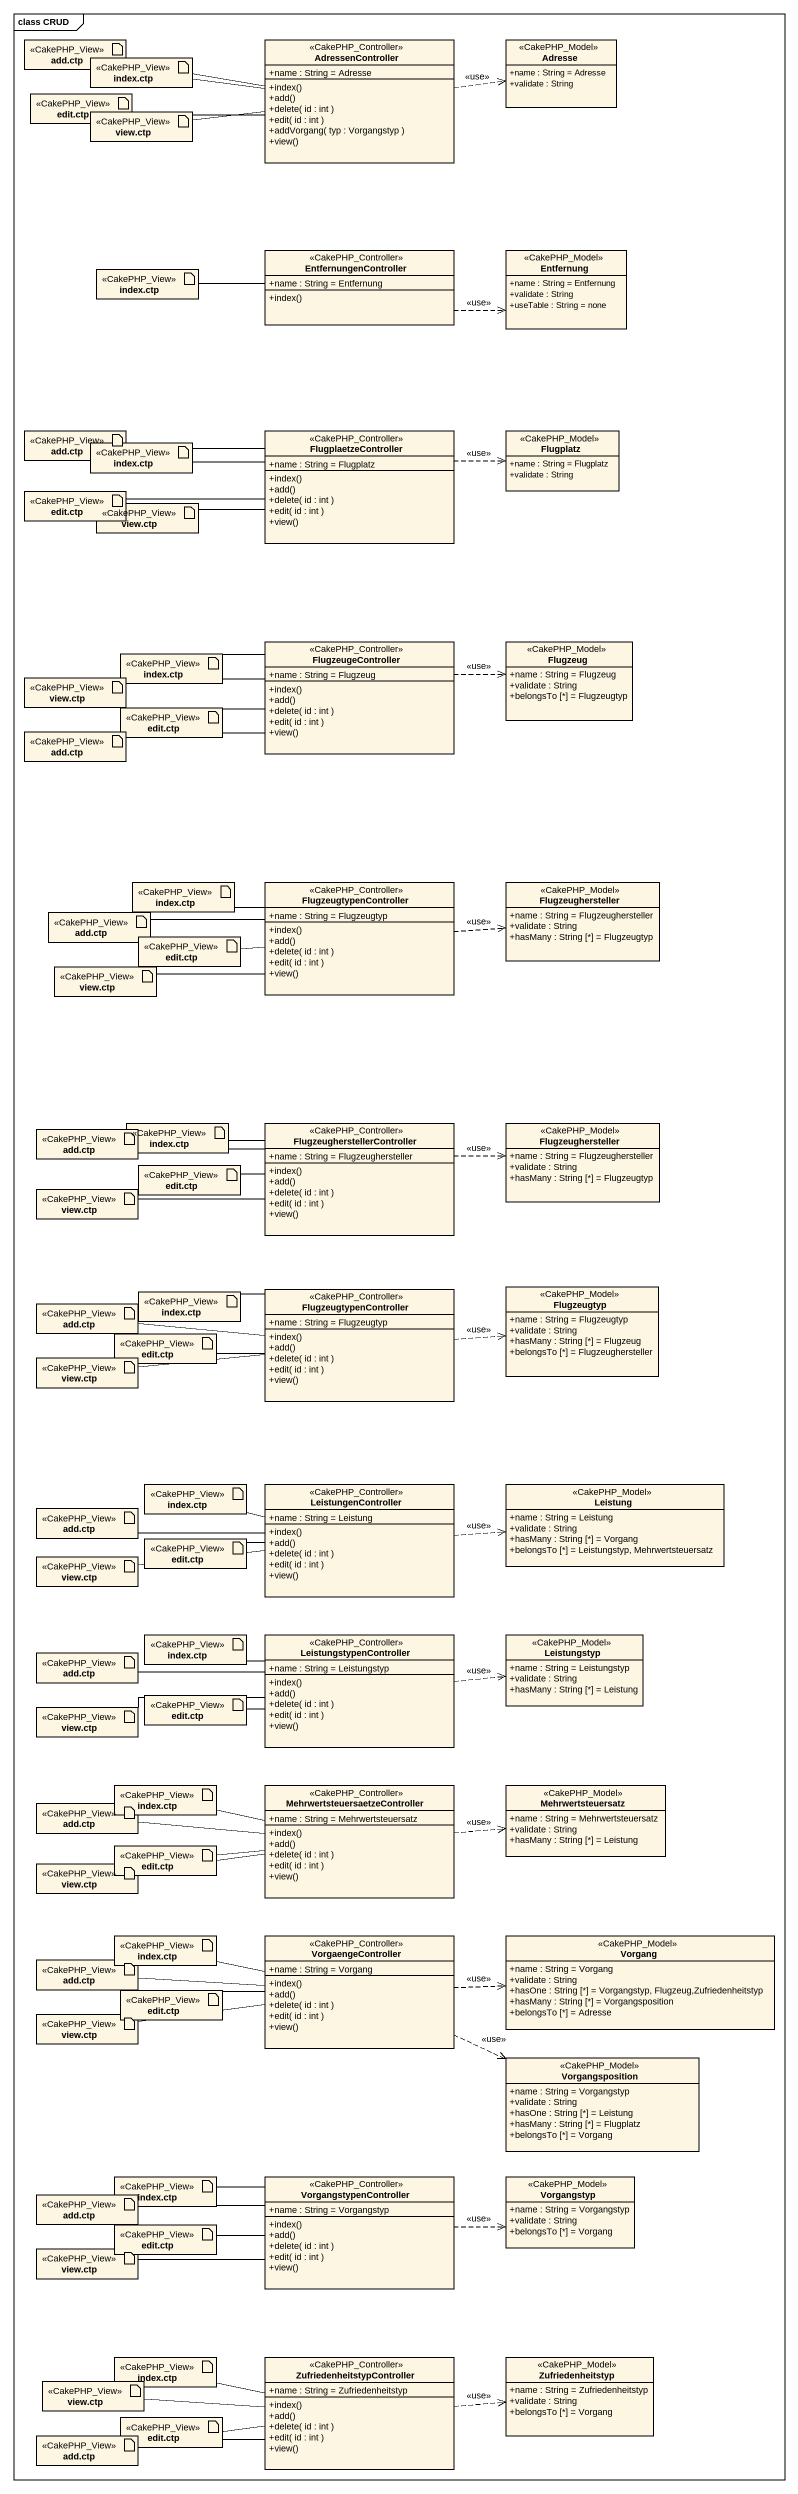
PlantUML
@startuml
mainframe class CRUD
allowmixing
hide circle
hide empty members
skinparam classAttributeIconSize 0
artifact "add.ctp" as add_ctp <<CakePHP_View>>
artifact "index.ctp" as index_ctp <<CakePHP_View>>
class AdressenController <<CakePHP_Controller>> {
  +name : String = Adresse
  +index()
  +add()
  +delete( id : int )
  +edit( id : int )
  +addVorgang( typ : Vorgangstyp )
  +view()
}
class Adresse <<CakePHP_Model>> {
  +name : String = Adresse
  +validate : String
}
artifact "edit.ctp" as edit_ctp <<CakePHP_View>>
artifact "view.ctp" as view_ctp <<CakePHP_View>>
artifact "index.ctp" as index_ctp_2 <<CakePHP_View>>
class EntfernungenController <<CakePHP_Controller>> {
  +name : String = Entfernung
  +index()
}
class Entfernung <<CakePHP_Model>> {
  +name : String = Entfernung
  +validate : String
  +useTable : String = none
}
artifact "add.ctp" as add_ctp_2 <<CakePHP_View>>
artifact "index.ctp" as index_ctp_3 <<CakePHP_View>>
class FlugplaetzeController <<CakePHP_Controller>> {
  +name : String = Flugplatz
  +index()
  +add()
  +delete( id : int )
  +edit( id : int )
  +view()
}
class Flugplatz <<CakePHP_Model>> {
  +name : String = Flugplatz
  +validate : String
}
artifact "edit.ctp" as edit_ctp_2 <<CakePHP_View>>
artifact "view.ctp" as view_ctp_2 <<CakePHP_View>>
artifact "index.ctp" as index_ctp_4 <<CakePHP_View>>
class FlugzeugeController <<CakePHP_Controller>> {
  +name : String = Flugzeug
  +index()
  +add()
  +delete( id : int )
  +edit( id : int )
  +view()
}
class Flugzeug <<CakePHP_Model>> {
  +name : String = Flugzeug
  +validate : String
  +belongsTo [*] = Flugzeugtyp
}
artifact "view.ctp" as view_ctp_3 <<CakePHP_View>>
artifact "add.ctp" as add_ctp_3 <<CakePHP_View>>
artifact "edit.ctp" as edit_ctp_3 <<CakePHP_View>>
artifact "index.ctp" as index_ctp_5 <<CakePHP_View>>
class FlugzeugtypenController <<CakePHP_Controller>> {
  +name : String = Flugzeugtyp
  +index()
  +add()
  +delete( id : int )
  +edit( id : int )
  +view()
}
class Flugzeughersteller <<CakePHP_Model>> {
  +name : String = Flugzeughersteller
  +validate : String
  +hasMany : String [*] = Flugzeugtyp
}
artifact "add.ctp" as add_ctp_4 <<CakePHP_View>>
artifact "edit.ctp" as edit_ctp_4 <<CakePHP_View>>
artifact "view.ctp" as view_ctp_4 <<CakePHP_View>>
artifact "add.ctp" as add_ctp_5 <<CakePHP_View>>
artifact "index.ctp" as index_ctp_6 <<CakePHP_View>>
class FlugzeugherstellerController <<CakePHP_Controller>> {
  +name : String = Flugzeughersteller
  +index()
  +add()
  +delete( id : int )
  +edit( id : int )
  +view()
}
class "Flugzeughersteller" as Flugzeughersteller_2 <<CakePHP_Model>> {
  +name : String = Flugzeughersteller
  +validate : String
  +hasMany : String [*] = Flugzeugtyp
}
artifact "view.ctp" as view_ctp_5 <<CakePHP_View>>
artifact "edit.ctp" as edit_ctp_5 <<CakePHP_View>>
artifact "add.ctp" as add_ctp_6 <<CakePHP_View>>
artifact "index.ctp" as index_ctp_7 <<CakePHP_View>>
class "FlugzeugtypenController" as FlugzeugtypenController_2 <<CakePHP_Controller>> {
  +name : String = Flugzeugtyp
  +index()
  +add()
  +delete( id : int )
  +edit( id : int )
  +view()
}
class Flugzeugtyp <<CakePHP_Model>> {
  +name : String = Flugzeugtyp
  +validate : String
  +hasMany : String [*] = Flugzeug
  +belongsTo [*] = Flugzeughersteller
}
artifact "edit.ctp" as edit_ctp_6 <<CakePHP_View>>
artifact "view.ctp" as view_ctp_6 <<CakePHP_View>>
artifact "index.ctp" as index_ctp_8 <<CakePHP_View>>
class LeistungenController <<CakePHP_Controller>> {
  +name : String = Leistung
  +index()
  +add()
  +delete( id : int )
  +edit( id : int )
  +view()
}
class Leistung <<CakePHP_Model>> {
  +name : String = Leistung
  +validate : String
  +hasMany : String [*] = Vorgang
  +belongsTo [*] = Leistungstyp, Mehrwertsteuersatz
}
artifact "add.ctp" as add_ctp_7 <<CakePHP_View>>
artifact "edit.ctp" as edit_ctp_7 <<CakePHP_View>>
artifact "view.ctp" as view_ctp_7 <<CakePHP_View>>
artifact "add.ctp" as add_ctp_8 <<CakePHP_View>>
artifact "index.ctp" as index_ctp_9 <<CakePHP_View>>
class LeistungstypenController <<CakePHP_Controller>> {
  +name : String = Leistungstyp
  +index()
  +add()
  +delete( id : int )
  +edit( id : int )
  +view()
}
class Leistungstyp <<CakePHP_Model>> {
  +name : String = Leistungstyp
  +validate : String
  +hasMany : String [*] = Leistung
}
artifact "edit.ctp" as edit_ctp_8 <<CakePHP_View>>
artifact "view.ctp" as view_ctp_8 <<CakePHP_View>>
artifact "add.ctp" as add_ctp_9 <<CakePHP_View>>
artifact "index.ctp" as index_ctp_10 <<CakePHP_View>>
class "MehrwertsteuersaetzeController" as MehrwertsteuersaetzeControll <<CakePHP_Controller>> {
  +name : String = Mehrwertsteuersatz
  +index()
  +add()
  +delete( id : int )
  +edit( id : int )
  +view()
}
class Mehrwertsteuersatz <<CakePHP_Model>> {
  +name : String = Mehrwertsteuersatz
  +validate : String
  +hasMany : String [*] = Leistung
}
artifact "edit.ctp" as edit_ctp_9 <<CakePHP_View>>
artifact "view.ctp" as view_ctp_9 <<CakePHP_View>>
artifact "add.ctp" as add_ctp_10 <<CakePHP_View>>
artifact "index.ctp" as index_ctp_11 <<CakePHP_View>>
class VorgaengeController <<CakePHP_Controller>> {
  +name : String = Vorgang
  +index()
  +add()
  +delete( id : int )
  +edit( id : int )
  +view()
}
class Vorgang <<CakePHP_Model>> {
  +name : String = Vorgang
  +validate : String
  +hasOne : String [*] = Vorgangstyp, Flugzeug,Zufriedenheitstyp
  +hasMany : String [*] = Vorgangsposition
  +belongsTo [*] = Adresse
}
artifact "edit.ctp" as edit_ctp_10 <<CakePHP_View>>
artifact "view.ctp" as view_ctp_10 <<CakePHP_View>>
class Vorgangsposition <<CakePHP_Model>> {
  +name : String = Vorgangstyp
  +validate : String
  +hasOne : String [*] = Leistung
  +hasMany : String [*] = Flugplatz
  +belongsTo [*] = Vorgang
}
artifact "add.ctp" as add_ctp_11 <<CakePHP_View>>
artifact "index.ctp" as index_ctp_12 <<CakePHP_View>>
class VorgangstypenController <<CakePHP_Controller>> {
  +name : String = Vorgangstyp
  +index()
  +add()
  +delete( id : int )
  +edit( id : int )
  +view()
}
class Vorgangstyp <<CakePHP_Model>> {
  +name : String = Vorgangstyp
  +validate : String
  +belongsTo [*] = Vorgang
}
artifact "edit.ctp" as edit_ctp_11 <<CakePHP_View>>
artifact "view.ctp" as view_ctp_11 <<CakePHP_View>>
artifact "index.ctp" as index_ctp_13 <<CakePHP_View>>
class ZufriedenheitstypController <<CakePHP_Controller>> {
  +name : String = Zufriedenheitstyp
  +index()
  +add()
  +delete( id : int )
  +edit( id : int )
  +view()
}
class Zufriedenheitstyp <<CakePHP_Model>> {
  +name : String = Zufriedenheitstyp
  +validate : String
  +belongsTo [*] = Vorgang
}
artifact "view.ctp" as view_ctp_12 <<CakePHP_View>>
artifact "add.ctp" as add_ctp_12 <<CakePHP_View>>
artifact "edit.ctp" as edit_ctp_12 <<CakePHP_View>>
AdressenController -left- add_ctp
AdressenController -left- index_ctp
AdressenController .right.> Adresse : <<use>>
AdressenController -left- edit_ctp
AdressenController -left- view_ctp
EntfernungenController -left- index_ctp_2
EntfernungenController .right.> Entfernung : <<use>>
add_ctp_2 -right- FlugplaetzeController
index_ctp_3 -right- FlugplaetzeController
FlugplaetzeController .right.> Flugplatz : <<use>>
edit_ctp_2 -right- FlugplaetzeController
view_ctp_2 -right- FlugplaetzeController
index_ctp_4 -right- FlugzeugeController
FlugzeugeController .right.> Flugzeug : <<use>>
view_ctp_3 -right- FlugzeugeController
add_ctp_3 -right- FlugzeugeController
edit_ctp_3 -right- FlugzeugeController
index_ctp_5 -right- FlugzeugtypenController
FlugzeugtypenController .right.> Flugzeughersteller : <<use>>
add_ctp_4 -right- FlugzeugtypenController
edit_ctp_4 -right- FlugzeugtypenController
view_ctp_4 -right- FlugzeugtypenController
add_ctp_5 -right- FlugzeugherstellerController
index_ctp_6 -right- FlugzeugherstellerController
FlugzeugherstellerController .right.> Flugzeughersteller_2 : <<use>>
view_ctp_5 -right- FlugzeugherstellerController
edit_ctp_5 -right- FlugzeugherstellerController
FlugzeugtypenController_2 -left- add_ctp_6
FlugzeugtypenController_2 -left- index_ctp_7
FlugzeugtypenController_2 .right.> Flugzeugtyp : <<use>>
FlugzeugtypenController_2 -left- edit_ctp_6
FlugzeugtypenController_2 -left- view_ctp_6
LeistungenController -left- index_ctp_8
LeistungenController .right.> Leistung : <<use>>
LeistungenController -left- add_ctp_7
LeistungenController -left- edit_ctp_7
LeistungenController -left- view_ctp_7
add_ctp_8 -right- LeistungstypenController
index_ctp_9 -right- LeistungstypenController
index_ctp_9 -right- LeistungstypenController
LeistungstypenController .right.> Leistungstyp : <<use>>
LeistungstypenController -left- view_ctp_8
edit_ctp_8 -right- LeistungstypenController
MehrwertsteuersaetzeControll -left- add_ctp_9
MehrwertsteuersaetzeControll -left- index_ctp_10
MehrwertsteuersaetzeControll .right.> Mehrwertsteuersatz : <<use>>
MehrwertsteuersaetzeControll -left- edit_ctp_9
MehrwertsteuersaetzeControll -left- view_ctp_9
VorgaengeController -left- add_ctp_10
VorgaengeController -left- index_ctp_11
VorgaengeController .right.> Vorgang : <<use>>
VorgaengeController -left- edit_ctp_10
VorgaengeController -left- view_ctp_10
VorgaengeController .right.> Vorgangsposition : <<use>>
add_ctp_11 -right- VorgangstypenController
index_ctp_12 -right- VorgangstypenController
VorgangstypenController .right.> Vorgangstyp : <<use>>
edit_ctp_11 -right- VorgangstypenController
view_ctp_11 -right- VorgangstypenController
ZufriedenheitstypController -left- index_ctp_13
ZufriedenheitstypController .right.> Zufriedenheitstyp : <<use>>
ZufriedenheitstypController -left- view_ctp_12
ZufriedenheitstypController -left- add_ctp_12
ZufriedenheitstypController -left- edit_ctp_12
@enduml
